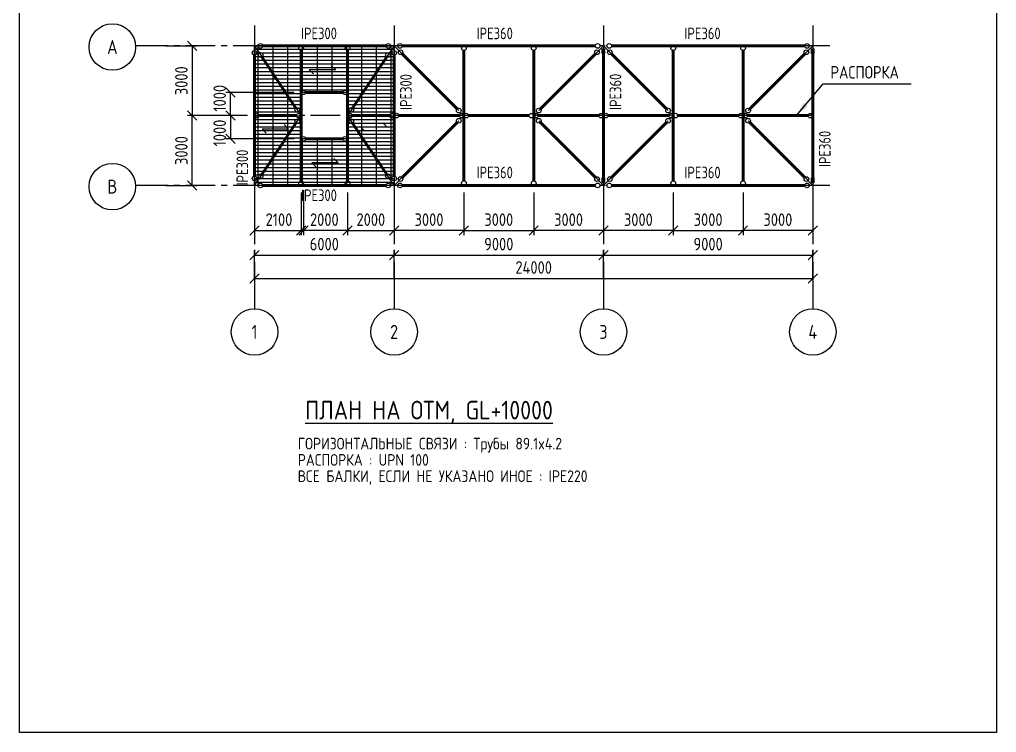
# Model space of a CAD drawing. Header units: millimetres. Extents: x 2309978 to 2584027, y 1315575 to 1485433.
# Drawn here: x 2441784 to 2483784, y 1351380 to 1382026 of the extents above; entities that cross this region are included whole.
import ezdxf
from ezdxf.enums import TextEntityAlignment as Align

# ---------------------------------------------------------------- set-up
doc = ezdxf.new("R2010")
doc.units = ezdxf.units.MM
doc.header["$LTSCALE"] = 40
doc.linetypes.add('CENTER', pattern=[50.8, 31.75, -6.35, 6.35, -6.35])
for name, color, linetype in [('Brace', 30, 'Continuous'), ('center line', 1, 'CENTER'), ('DIM', 2, 'Continuous'), ('dimension', 3, 'Continuous'), ('Girder', 4, 'Continuous'), ('HATCH', 8, 'Continuous'), ('Restrained member', 210, 'Continuous'), ('STEEL MEMBER', 7, 'Continuous'), ('SYMBOL', 3, 'Continuous'), ('text', 2, 'Continuous')]:
    doc.layers.add(name, color=color, linetype=linetype)
doc.styles.add('1-200', font='romans.shx', dxfattribs={"width": 0.82, "height": 500})
doc.styles.add('DIM', font='romans.shx', dxfattribs={"width": 0.8})
doc.styles.add('ROMAND', font='romand.shx', dxfattribs={"width": 0.82})
doc.dimstyles.new('D200', dxfattribs={"dimscale": 200, "dimtxt": 2.7, "dimasz": 2, "dimexe": 1, "dimexo": 1.5, "dimgap": 1, "dimtad": 1, "dimdec": 0, "dimzin": 0, "dimdsep": 46, "dimtxsty": 'Standard', "dimblk": 'OBLIQUE', "dimcen": 0, "dimclrd": 3, "dimclre": 1, "dimclrt": 2, "dimadec": 0, "dimazin": 0, "dimtfac": 1, "dimtdec": 0, "dimtix": 1, "dimtmove": 2, "dimatfit": 3, "dimfxl": 0.5, "dimtolj": 1, "dimtzin": 0, "dimarcsym": 0})

# ---------------------------------------------------------------- blocks, each defined once
blk = doc.blocks.new('_OBLIQUE')
at = {"color": 0, "linetype": 'ByBlock'}
blk.add_line((-0.5, -0.5), (0.5, 0.5), dxfattribs=at)
blk = doc.blocks.new('*D47')
at = {"layer": 'Defpoints', "color": 0, "linetype": 'Continuous', "lineweight": 60, "transparency": 16777216}
for p in [(2475888, 1370897), (2451888, 1370597), (2475888, 1370597)]:
    blk.add_point(p, dxfattribs=at)
at = {"layer": 'DIM', "color": 1, "linetype": 'Continuous', "lineweight": -2, "transparency": 16777216}
for p, q in [((2451888, 1370897), (2451888, 1371097)), ((2475888, 1370897), (2475888, 1371097))]:
    blk.add_line(p, q, dxfattribs=at)
at = {"layer": 'DIM', "color": 3, "linetype": 'Continuous', "lineweight": -2, "transparency": 16777216}
blk.add_line((2451888, 1370897), (2475888, 1370897), dxfattribs=at)
at = {"layer": 'DIM', "color": 3, "linetype": 'Continuous', "lineweight": -2, "transparency": 16777216, "xscale": 400, "yscale": 400, "zscale": 400, "rotation": 180}
blk.add_blockref('_OBLIQUE', (2451888, 1370897), dxfattribs=at)
at = {"layer": 'DIM', "color": 3, "linetype": 'Continuous', "lineweight": -2, "transparency": 16777216, "xscale": 400, "yscale": 400, "zscale": 400}
blk.add_blockref('_OBLIQUE', (2475888, 1370897), dxfattribs=at)
at = {"layer": 'DIM', "color": 2, "linetype": 'Continuous', "lineweight": 0, "transparency": 16777216, "insert": (2463888, 1371367), "char_height": 540, "attachment_point": 5, "style": 'DIM'}
blk.add_mtext('\\A1;24000', dxfattribs=at)
blk = doc.blocks.new('*D42')
at = {"layer": 'Defpoints', "color": 0, "linetype": 'Continuous', "lineweight": 60, "transparency": 16777216}
for p in [(2457888, 1371903), (2451888, 1370597), (2457888, 1370597)]:
    blk.add_point(p, dxfattribs=at)
at = {"layer": 'DIM', "color": 1, "linetype": 'Continuous', "lineweight": -2, "transparency": 16777216}
for p, q in [((2451888, 1370897), (2451888, 1372103)), ((2457888, 1370897), (2457888, 1372103))]:
    blk.add_line(p, q, dxfattribs=at)
at = {"layer": 'DIM', "color": 3, "linetype": 'Continuous', "lineweight": -2, "transparency": 16777216}
blk.add_line((2451888, 1371903), (2457888, 1371903), dxfattribs=at)
at = {"layer": 'DIM', "color": 3, "linetype": 'Continuous', "lineweight": -2, "transparency": 16777216, "xscale": 400, "yscale": 400, "zscale": 400, "rotation": 180}
blk.add_blockref('_OBLIQUE', (2451888, 1371903), dxfattribs=at)
at = {"layer": 'DIM', "color": 3, "linetype": 'Continuous', "lineweight": -2, "transparency": 16777216, "xscale": 400, "yscale": 400, "zscale": 400}
blk.add_blockref('_OBLIQUE', (2457888, 1371903), dxfattribs=at)
at = {"layer": 'DIM', "color": 2, "linetype": 'Continuous', "lineweight": 0, "transparency": 16777216, "insert": (2454888, 1372373), "char_height": 540, "attachment_point": 5, "style": 'DIM'}
blk.add_mtext('\\A1;6000', dxfattribs=at)
blk = doc.blocks.new('*D43')
at = {"layer": 'Defpoints', "color": 0, "linetype": 'Continuous', "lineweight": 60, "transparency": 16777216}
for p in [(2466888, 1371903), (2457888, 1370597), (2466888, 1370597)]:
    blk.add_point(p, dxfattribs=at)
at = {"layer": 'DIM', "color": 1, "linetype": 'Continuous', "lineweight": -2, "transparency": 16777216}
for p, q in [((2457888, 1370897), (2457888, 1372103)), ((2466888, 1370897), (2466888, 1372103))]:
    blk.add_line(p, q, dxfattribs=at)
at = {"layer": 'DIM', "color": 3, "linetype": 'Continuous', "lineweight": -2, "transparency": 16777216}
blk.add_line((2457888, 1371903), (2466888, 1371903), dxfattribs=at)
at = {"layer": 'DIM', "color": 3, "linetype": 'Continuous', "lineweight": -2, "transparency": 16777216, "xscale": 400, "yscale": 400, "zscale": 400, "rotation": 180}
blk.add_blockref('_OBLIQUE', (2457888, 1371903), dxfattribs=at)
at = {"layer": 'DIM', "color": 3, "linetype": 'Continuous', "lineweight": -2, "transparency": 16777216, "xscale": 400, "yscale": 400, "zscale": 400}
blk.add_blockref('_OBLIQUE', (2466888, 1371903), dxfattribs=at)
at = {"layer": 'DIM', "color": 2, "linetype": 'Continuous', "lineweight": 0, "transparency": 16777216, "insert": (2462388, 1372373), "char_height": 540, "attachment_point": 5, "style": 'DIM'}
blk.add_mtext('\\A1;9000', dxfattribs=at)
blk = doc.blocks.new('*D44')
at = {"layer": 'Defpoints', "color": 0, "linetype": 'Continuous', "lineweight": 60, "transparency": 16777216}
for p in [(2475888, 1371903), (2466888, 1370597), (2475888, 1370597)]:
    blk.add_point(p, dxfattribs=at)
at = {"layer": 'DIM', "color": 1, "linetype": 'Continuous', "lineweight": -2, "transparency": 16777216}
for p, q in [((2466888, 1370897), (2466888, 1372103)), ((2475888, 1370897), (2475888, 1372103))]:
    blk.add_line(p, q, dxfattribs=at)
at = {"layer": 'DIM', "color": 3, "linetype": 'Continuous', "lineweight": -2, "transparency": 16777216}
blk.add_line((2466888, 1371903), (2475888, 1371903), dxfattribs=at)
at = {"layer": 'DIM', "color": 3, "linetype": 'Continuous', "lineweight": -2, "transparency": 16777216, "xscale": 400, "yscale": 400, "zscale": 400, "rotation": 180}
blk.add_blockref('_OBLIQUE', (2466888, 1371903), dxfattribs=at)
at = {"layer": 'DIM', "color": 3, "linetype": 'Continuous', "lineweight": -2, "transparency": 16777216, "xscale": 400, "yscale": 400, "zscale": 400}
blk.add_blockref('_OBLIQUE', (2475888, 1371903), dxfattribs=at)
at = {"layer": 'DIM', "color": 2, "linetype": 'Continuous', "lineweight": 0, "transparency": 16777216, "insert": (2471388, 1372373), "char_height": 540, "attachment_point": 5, "style": 'DIM'}
blk.add_mtext('\\A1;9000', dxfattribs=at)
blk = doc.blocks.new('*D58')
at = {"layer": 'Defpoints', "color": 0, "linetype": 'Continuous', "lineweight": 60, "transparency": 16777216}
for p in [(2449212, 1377895), (2451888, 1377895), (2447775, 1374895)]:
    blk.add_point(p, dxfattribs=at)
at = {"layer": 'DIM', "color": 1, "linetype": 'Continuous', "lineweight": -2, "transparency": 16777216}
for p, q in [((2451588, 1377895), (2449012, 1377895)), ((2448075, 1374895), (2449412, 1374895))]:
    blk.add_line(p, q, dxfattribs=at)
at = {"layer": 'DIM', "color": 3, "linetype": 'Continuous', "lineweight": -2, "transparency": 16777216}
blk.add_line((2449212, 1374895), (2449212, 1377895), dxfattribs=at)
at = {"layer": 'DIM', "color": 3, "linetype": 'Continuous', "lineweight": -2, "transparency": 16777216, "xscale": 400, "yscale": 400, "zscale": 400}
for p, rotation in [((2449212, 1377895), 90), ((2449212, 1374895), 270)]:
    blk.add_blockref('_OBLIQUE', p, dxfattribs=dict(at, rotation=rotation))
at = {"layer": 'DIM', "color": 2, "linetype": 'Continuous', "lineweight": 0, "transparency": 16777216, "insert": (2448742, 1376395), "char_height": 540, "attachment_point": 5, "rotation": 90, "style": 'DIM'}
blk.add_mtext('\\A1;3000', dxfattribs=at)
blk = doc.blocks.new('*D56')
at = {"layer": 'Defpoints', "color": 0, "linetype": 'Continuous', "lineweight": 60, "transparency": 16777216}
for p in [(2451888, 1374773), (2453988, 1374995), (2453988, 1372954)]:
    blk.add_point(p, dxfattribs=at)
at = {"layer": 'DIM', "color": 1, "linetype": 'Continuous', "lineweight": -2, "transparency": 16777216}
for p, q in [((2453988, 1374695), (2453988, 1372754)), ((2451888, 1374473), (2451888, 1372754))]:
    blk.add_line(p, q, dxfattribs=at)
at = {"layer": 'DIM', "color": 3, "linetype": 'Continuous', "lineweight": -2, "transparency": 16777216}
blk.add_line((2451888, 1372954), (2453988, 1372954), dxfattribs=at)
at = {"layer": 'DIM', "color": 3, "linetype": 'Continuous', "lineweight": -2, "transparency": 16777216, "xscale": 400, "yscale": 400, "zscale": 400, "rotation": 180}
blk.add_blockref('_OBLIQUE', (2451888, 1372954), dxfattribs=at)
at = {"layer": 'DIM', "color": 3, "linetype": 'Continuous', "lineweight": -2, "transparency": 16777216, "xscale": 400, "yscale": 400, "zscale": 400}
blk.add_blockref('_OBLIQUE', (2453988, 1372954), dxfattribs=at)
at = {"layer": 'DIM', "color": 2, "linetype": 'Continuous', "lineweight": 0, "transparency": 16777216, "insert": (2452938, 1373424), "char_height": 540, "attachment_point": 5, "style": 'DIM'}
blk.add_mtext('\\A1;2100', dxfattribs=at)
blk = doc.blocks.new('*D48')
at = {"layer": 'Defpoints', "color": 0, "linetype": 'Continuous', "lineweight": 60, "transparency": 16777216}
for p in [(2453888, 1374895), (2455888, 1374895), (2453888, 1372954)]:
    blk.add_point(p, dxfattribs=at)
at = {"layer": 'DIM', "color": 1, "linetype": 'Continuous', "lineweight": -2, "transparency": 16777216}
for p, q in [((2453888, 1374595), (2453888, 1372754)), ((2455888, 1374595), (2455888, 1372754))]:
    blk.add_line(p, q, dxfattribs=at)
at = {"layer": 'DIM', "color": 3, "linetype": 'Continuous', "lineweight": -2, "transparency": 16777216}
blk.add_line((2455888, 1372954), (2453888, 1372954), dxfattribs=at)
at = {"layer": 'DIM', "color": 3, "linetype": 'Continuous', "lineweight": -2, "transparency": 16777216, "xscale": 400, "yscale": 400, "zscale": 400, "rotation": 180}
blk.add_blockref('_OBLIQUE', (2453888, 1372954), dxfattribs=at)
at = {"layer": 'DIM', "color": 3, "linetype": 'Continuous', "lineweight": -2, "transparency": 16777216, "xscale": 400, "yscale": 400, "zscale": 400}
blk.add_blockref('_OBLIQUE', (2455888, 1372954), dxfattribs=at)
at = {"layer": 'DIM', "color": 2, "linetype": 'Continuous', "lineweight": 0, "transparency": 16777216, "insert": (2454888, 1373424), "char_height": 540, "attachment_point": 5, "style": 'DIM'}
blk.add_mtext('\\A1;2000', dxfattribs=at)
blk = doc.blocks.new('*D49')
at = {"layer": 'Defpoints', "color": 0, "linetype": 'Continuous', "lineweight": 60, "transparency": 16777216}
for p in [(2455888, 1374895), (2457888, 1374895), (2457888, 1372954)]:
    blk.add_point(p, dxfattribs=at)
at = {"layer": 'DIM', "color": 1, "linetype": 'Continuous', "lineweight": -2, "transparency": 16777216}
for p, q in [((2455888, 1374595), (2455888, 1372754)), ((2457888, 1374595), (2457888, 1372754))]:
    blk.add_line(p, q, dxfattribs=at)
at = {"layer": 'DIM', "color": 3, "linetype": 'Continuous', "lineweight": -2, "transparency": 16777216}
blk.add_line((2455888, 1372954), (2457888, 1372954), dxfattribs=at)
at = {"layer": 'DIM', "color": 3, "linetype": 'Continuous', "lineweight": -2, "transparency": 16777216, "xscale": 400, "yscale": 400, "zscale": 400, "rotation": 180}
blk.add_blockref('_OBLIQUE', (2455888, 1372954), dxfattribs=at)
at = {"layer": 'DIM', "color": 3, "linetype": 'Continuous', "lineweight": -2, "transparency": 16777216, "xscale": 400, "yscale": 400, "zscale": 400}
blk.add_blockref('_OBLIQUE', (2457888, 1372954), dxfattribs=at)
at = {"layer": 'DIM', "color": 2, "linetype": 'Continuous', "lineweight": 0, "transparency": 16777216, "insert": (2456888, 1373424), "char_height": 540, "attachment_point": 5, "style": 'DIM'}
blk.add_mtext('\\A1;2000', dxfattribs=at)
blk = doc.blocks.new('*D50')
at = {"layer": 'Defpoints', "color": 0, "linetype": 'Continuous', "lineweight": 60, "transparency": 16777216}
for p in [(2457888, 1374895), (2460888, 1374895), (2457888, 1372954)]:
    blk.add_point(p, dxfattribs=at)
at = {"layer": 'DIM', "color": 1, "linetype": 'Continuous', "lineweight": -2, "transparency": 16777216}
for p, q in [((2457888, 1374595), (2457888, 1372754)), ((2460888, 1374595), (2460888, 1372754))]:
    blk.add_line(p, q, dxfattribs=at)
at = {"layer": 'DIM', "color": 3, "linetype": 'Continuous', "lineweight": -2, "transparency": 16777216}
blk.add_line((2460888, 1372954), (2457888, 1372954), dxfattribs=at)
at = {"layer": 'DIM', "color": 3, "linetype": 'Continuous', "lineweight": -2, "transparency": 16777216, "xscale": 400, "yscale": 400, "zscale": 400}
for p, rotation in [((2457888, 1372954), 180.0000000004169), ((2460888, 1372954), 4.168665412862538e-10)]:
    blk.add_blockref('_OBLIQUE', p, dxfattribs=dict(at, rotation=rotation))
at = {"layer": 'DIM', "color": 2, "linetype": 'Continuous', "lineweight": 0, "transparency": 16777216, "insert": (2459388, 1373424), "char_height": 540, "attachment_point": 5, "style": 'DIM'}
blk.add_mtext('\\A1;3000', dxfattribs=at)
blk = doc.blocks.new('*D51')
at = {"layer": 'Defpoints', "color": 0, "linetype": 'Continuous', "lineweight": 60, "transparency": 16777216}
for p in [(2460888, 1374895), (2463888, 1374895), (2463888, 1372954)]:
    blk.add_point(p, dxfattribs=at)
at = {"layer": 'DIM', "color": 1, "linetype": 'Continuous', "lineweight": -2, "transparency": 16777216}
for p, q in [((2460888, 1374595), (2460888, 1372754)), ((2463888, 1374595), (2463888, 1372754))]:
    blk.add_line(p, q, dxfattribs=at)
at = {"layer": 'DIM', "color": 3, "linetype": 'Continuous', "lineweight": -2, "transparency": 16777216}
blk.add_line((2460888, 1372954), (2463888, 1372954), dxfattribs=at)
at = {"layer": 'DIM', "color": 3, "linetype": 'Continuous', "lineweight": -2, "transparency": 16777216, "xscale": 400, "yscale": 400, "zscale": 400, "rotation": 180}
blk.add_blockref('_OBLIQUE', (2460888, 1372954), dxfattribs=at)
at = {"layer": 'DIM', "color": 3, "linetype": 'Continuous', "lineweight": -2, "transparency": 16777216, "xscale": 400, "yscale": 400, "zscale": 400}
blk.add_blockref('_OBLIQUE', (2463888, 1372954), dxfattribs=at)
at = {"layer": 'DIM', "color": 2, "linetype": 'Continuous', "lineweight": 0, "transparency": 16777216, "insert": (2462388, 1373424), "char_height": 540, "attachment_point": 5, "style": 'DIM'}
blk.add_mtext('\\A1;3000', dxfattribs=at)
blk = doc.blocks.new('*D52')
at = {"layer": 'Defpoints', "color": 0, "linetype": 'Continuous', "lineweight": 60, "transparency": 16777216}
for p in [(2463888, 1374895), (2466888, 1374895), (2463888, 1372954)]:
    blk.add_point(p, dxfattribs=at)
at = {"layer": 'DIM', "color": 1, "linetype": 'Continuous', "lineweight": -2, "transparency": 16777216}
for p, q in [((2463888, 1374595), (2463888, 1372754)), ((2466888, 1374595), (2466888, 1372754))]:
    blk.add_line(p, q, dxfattribs=at)
at = {"layer": 'DIM', "color": 3, "linetype": 'Continuous', "lineweight": -2, "transparency": 16777216}
blk.add_line((2466888, 1372954), (2463888, 1372954), dxfattribs=at)
at = {"layer": 'DIM', "color": 3, "linetype": 'Continuous', "lineweight": -2, "transparency": 16777216, "xscale": 400, "yscale": 400, "zscale": 400}
for p, rotation in [((2463888, 1372954), 179.9999999995831), ((2466888, 1372954), 359.9999999995831)]:
    blk.add_blockref('_OBLIQUE', p, dxfattribs=dict(at, rotation=rotation))
at = {"layer": 'DIM', "color": 2, "linetype": 'Continuous', "lineweight": 0, "transparency": 16777216, "insert": (2465388, 1373424), "char_height": 540, "attachment_point": 5, "style": 'DIM'}
blk.add_mtext('\\A1;3000', dxfattribs=at)
blk = doc.blocks.new('*D53')
at = {"layer": 'Defpoints', "color": 0, "linetype": 'Continuous', "lineweight": 60, "transparency": 16777216}
for p in [(2466888, 1374895), (2469888, 1374895), (2466888, 1372954)]:
    blk.add_point(p, dxfattribs=at)
at = {"layer": 'DIM', "color": 1, "linetype": 'Continuous', "lineweight": -2, "transparency": 16777216}
for p, q in [((2466888, 1374595), (2466888, 1372754)), ((2469888, 1374595), (2469888, 1372754))]:
    blk.add_line(p, q, dxfattribs=at)
at = {"layer": 'DIM', "color": 3, "linetype": 'Continuous', "lineweight": -2, "transparency": 16777216}
blk.add_line((2469888, 1372954), (2466888, 1372954), dxfattribs=at)
at = {"layer": 'DIM', "color": 3, "linetype": 'Continuous', "lineweight": -2, "transparency": 16777216, "xscale": 400, "yscale": 400, "zscale": 400}
for p, rotation in [((2466888, 1372954), 180.0000000004169), ((2469888, 1372954), 4.168665412862538e-10)]:
    blk.add_blockref('_OBLIQUE', p, dxfattribs=dict(at, rotation=rotation))
at = {"layer": 'DIM', "color": 2, "linetype": 'Continuous', "lineweight": 0, "transparency": 16777216, "insert": (2468388, 1373424), "char_height": 540, "attachment_point": 5, "style": 'DIM'}
blk.add_mtext('\\A1;3000', dxfattribs=at)
blk = doc.blocks.new('*D54')
at = {"layer": 'Defpoints', "color": 0, "linetype": 'Continuous', "lineweight": 60, "transparency": 16777216}
for p in [(2469888, 1374895), (2472888, 1374895), (2472888, 1372954)]:
    blk.add_point(p, dxfattribs=at)
at = {"layer": 'DIM', "color": 1, "linetype": 'Continuous', "lineweight": -2, "transparency": 16777216}
for p, q in [((2469888, 1374595), (2469888, 1372754)), ((2472888, 1374595), (2472888, 1372754))]:
    blk.add_line(p, q, dxfattribs=at)
at = {"layer": 'DIM', "color": 3, "linetype": 'Continuous', "lineweight": -2, "transparency": 16777216}
blk.add_line((2469888, 1372954), (2472888, 1372954), dxfattribs=at)
at = {"layer": 'DIM', "color": 3, "linetype": 'Continuous', "lineweight": -2, "transparency": 16777216, "xscale": 400, "yscale": 400, "zscale": 400, "rotation": 180}
blk.add_blockref('_OBLIQUE', (2469888, 1372954), dxfattribs=at)
at = {"layer": 'DIM', "color": 3, "linetype": 'Continuous', "lineweight": -2, "transparency": 16777216, "xscale": 400, "yscale": 400, "zscale": 400}
blk.add_blockref('_OBLIQUE', (2472888, 1372954), dxfattribs=at)
at = {"layer": 'DIM', "color": 2, "linetype": 'Continuous', "lineweight": 0, "transparency": 16777216, "insert": (2471388, 1373424), "char_height": 540, "attachment_point": 5, "style": 'DIM'}
blk.add_mtext('\\A1;3000', dxfattribs=at)
blk = doc.blocks.new('*D55')
at = {"layer": 'Defpoints', "color": 0, "linetype": 'Continuous', "lineweight": 60, "transparency": 16777216}
for p in [(2472888, 1374895), (2475888, 1374895), (2472888, 1372954)]:
    blk.add_point(p, dxfattribs=at)
at = {"layer": 'DIM', "color": 1, "linetype": 'Continuous', "lineweight": -2, "transparency": 16777216}
for p, q in [((2472888, 1374595), (2472888, 1372754)), ((2475888, 1374595), (2475888, 1372754))]:
    blk.add_line(p, q, dxfattribs=at)
at = {"layer": 'DIM', "color": 3, "linetype": 'Continuous', "lineweight": -2, "transparency": 16777216}
blk.add_line((2475888, 1372954), (2472888, 1372954), dxfattribs=at)
at = {"layer": 'DIM', "color": 3, "linetype": 'Continuous', "lineweight": -2, "transparency": 16777216, "xscale": 400, "yscale": 400, "zscale": 400}
for p, rotation in [((2472888, 1372954), 179.9999999995831), ((2475888, 1372954), 359.9999999995831)]:
    blk.add_blockref('_OBLIQUE', p, dxfattribs=dict(at, rotation=rotation))
at = {"layer": 'DIM', "color": 2, "linetype": 'Continuous', "lineweight": 0, "transparency": 16777216, "insert": (2474388, 1373424), "char_height": 540, "attachment_point": 5, "style": 'DIM'}
blk.add_mtext('\\A1;3000', dxfattribs=at)
blk = doc.blocks.new('*D45')
at = {"layer": 'Defpoints', "color": 0, "linetype": 'Continuous', "lineweight": 60, "transparency": 16777216}
for p in [(2447775, 1380895), (2449212, 1377895), (2451888, 1377895)]:
    blk.add_point(p, dxfattribs=at)
at = {"layer": 'DIM', "color": 1, "linetype": 'Continuous', "lineweight": -2, "transparency": 16777216}
for p, q in [((2448075, 1380895), (2449412, 1380895)), ((2451588, 1377895), (2449012, 1377895))]:
    blk.add_line(p, q, dxfattribs=at)
at = {"layer": 'DIM', "color": 3, "linetype": 'Continuous', "lineweight": -2, "transparency": 16777216}
blk.add_line((2449212, 1380895), (2449212, 1377895), dxfattribs=at)
at = {"layer": 'DIM', "color": 3, "linetype": 'Continuous', "lineweight": -2, "transparency": 16777216, "xscale": 400, "yscale": 400, "zscale": 400}
for p, rotation in [((2449212, 1380895), 90), ((2449212, 1377895), 270)]:
    blk.add_blockref('_OBLIQUE', p, dxfattribs=dict(at, rotation=rotation))
at = {"layer": 'DIM', "color": 2, "linetype": 'Continuous', "lineweight": 0, "transparency": 16777216, "insert": (2448742, 1379395), "char_height": 540, "attachment_point": 5, "rotation": 90, "style": 'DIM'}
blk.add_mtext('\\A1;3000', dxfattribs=at)
blk = doc.blocks.new('*D57')
at = {"layer": 'Defpoints', "color": 0, "linetype": 'Continuous', "lineweight": 60, "transparency": 16777216}
for p in [(2450859, 1378895), (2453888, 1378895), (2451888, 1377895)]:
    blk.add_point(p, dxfattribs=at)
at = {"layer": 'DIM', "color": 1, "linetype": 'Continuous', "lineweight": -2, "transparency": 16777216}
for p, q in [((2453588, 1378895), (2450659, 1378895)), ((2451588, 1377895), (2450659, 1377895))]:
    blk.add_line(p, q, dxfattribs=at)
at = {"layer": 'DIM', "color": 3, "linetype": 'Continuous', "lineweight": -2, "transparency": 16777216}
blk.add_line((2450859, 1377895), (2450859, 1378895), dxfattribs=at)
at = {"layer": 'DIM', "color": 3, "linetype": 'Continuous', "lineweight": -2, "transparency": 16777216, "xscale": 400, "yscale": 400, "zscale": 400}
for p, rotation in [((2450859, 1378895), 90), ((2450859, 1377895), 270)]:
    blk.add_blockref('_OBLIQUE', p, dxfattribs=dict(at, rotation=rotation))
at = {"layer": 'DIM', "color": 2, "linetype": 'Continuous', "lineweight": 0, "transparency": 16777216, "insert": (2450389, 1378642), "char_height": 540, "attachment_point": 5, "rotation": 90, "style": 'DIM'}
blk.add_mtext('\\A1;1000', dxfattribs=at)
blk = doc.blocks.new('*D46')
at = {"layer": 'Defpoints', "color": 0, "linetype": 'Continuous', "lineweight": 60, "transparency": 16777216}
for p in [(2451888, 1377895), (2450859, 1376895), (2453888, 1376895)]:
    blk.add_point(p, dxfattribs=at)
at = {"layer": 'DIM', "color": 1, "linetype": 'Continuous', "lineweight": -2, "transparency": 16777216}
for p, q in [((2451588, 1377895), (2450659, 1377895)), ((2453588, 1376895), (2450659, 1376895))]:
    blk.add_line(p, q, dxfattribs=at)
at = {"layer": 'DIM', "color": 3, "linetype": 'Continuous', "lineweight": -2, "transparency": 16777216}
blk.add_line((2450859, 1377895), (2450859, 1376895), dxfattribs=at)
at = {"layer": 'DIM', "color": 3, "linetype": 'Continuous', "lineweight": -2, "transparency": 16777216, "xscale": 400, "yscale": 400, "zscale": 400}
for p, rotation in [((2450859, 1377895), 90), ((2450859, 1376895), 270)]:
    blk.add_blockref('_OBLIQUE', p, dxfattribs=dict(at, rotation=rotation))
at = {"layer": 'DIM', "color": 2, "linetype": 'Continuous', "lineweight": 0, "transparency": 16777216, "insert": (2450389, 1377148), "char_height": 540, "attachment_point": 5, "rotation": 90, "style": 'DIM'}
blk.add_mtext('\\A1;1000', dxfattribs=at)

msp = doc.modelspace()

# ---------------------------------------------------------------- hatches: boundary and pattern name
at = {"layer": 'Girder', "linetype": 'ByBlock'}
h = msp.add_hatch(dxfattribs=at)
h.set_pattern_fill('GRATE', color=2)
h.set_pattern_definition([(0, (159.8098, -1997.6754), (0, 0.79375), []), (90, (159.8098, -1997.6754), (-3.175, 2e-16), [])])
h.paths.add_polyline_path([(2466838.3, 1380572.7), (2466938.3, 1380572.7), (2466938.3, 1380772.7), (2466838.3, 1380772.7)])
h = msp.add_hatch(dxfattribs=at)
h.set_pattern_fill('GRATE', color=2)
h.set_pattern_definition([(0, (9159.8098, -1997.6754), (0, 0.79375), []), (90, (9159.8098, -1997.6754), (-3.175, 2e-16), [])])
h.paths.add_polyline_path([(2475838.3, 1380572.7), (2475938.3, 1380572.7), (2475938.3, 1380772.7), (2475838.3, 1380772.7)])
h = msp.add_hatch(dxfattribs=at)
h.set_pattern_fill('GRATE', color=2)
h.set_pattern_definition([(0, (159.8098, -7553.6754), (0, 0.79375), []), (90, (159.8098, -7553.6754), (-3.175, 2e-16), [])])
h.paths.add_polyline_path([(2466838.3, 1375016.7), (2466938.3, 1375016.7), (2466938.3, 1375216.7), (2466838.3, 1375216.7)])
h = msp.add_hatch(dxfattribs=at)
h.set_pattern_fill('GRATE', color=2)
h.set_pattern_definition([(0, (9159.8098, -7553.6754), (0, 0.79375), []), (90, (9159.8098, -7553.6754), (-3.175, 2e-16), [])])
h.paths.add_polyline_path([(2475838.3, 1375016.7), (2475938.3, 1375016.7), (2475938.3, 1375216.7), (2475838.3, 1375216.7)])
at = {"layer": 'HATCH', "linetype": 'ByBlock'}
h = msp.add_hatch(dxfattribs=at)
h.set_pattern_fill('GRATE', color=256, scale=200)
h.set_pattern_definition([(0, (20000, -24662.74), (0, 158.75), []), (90, (20000, -24662.74), (-635, 4e-14), [])])
h.paths.add_polyline_path([(2457888.3, 1380894.7), (2451888.3, 1380894.7), (2451888.3, 1374894.7), (2457888.3, 1374894.7)])
h.paths.add_polyline_path([(2455890.6, 1376897), (2453888.3, 1376897), (2453888.3, 1378899.3), (2455890.6, 1378899.3)], flags=16)

# ---------------------------------------------------------------- linework, layer by layer
at = {"layer": 'Brace', "linetype": 'ByBlock', "lineweight": 60}
for p, q in [((2458234, 1380549.1), (2460597.6, 1378185.5)), ((2466542.7, 1380549.1), (2464179, 1378185.5)), ((2467234, 1380549.1), (2469597.6, 1378185.5)), ((2475542.7, 1380549.1), (2473179, 1378185.5)), ((2452205.1, 1380419.6), (2453669.7, 1378222.7)), ((2457569.2, 1380419.6), (2456104.7, 1378222.7)), ((2458234, 1375240.4), (2460597.6, 1377604)), ((2466542.7, 1375240.4), (2464179, 1377604)), ((2467234, 1375240.4), (2469597.6, 1377604)), ((2475542.7, 1375240.4), (2473179, 1377604)), ((2452205.1, 1375369.9), (2453669.7, 1377566.8)), ((2457569.2, 1375369.9), (2456104.7, 1377566.8))]:
    msp.add_line(p, q, dxfattribs=at)
at = {"layer": 'center line', "color": 1}
for p, q in [((2451888.3, 1381772), (2451888.3, 1370597)), ((2457888.3, 1381772), (2457888.3, 1370597)), ((2466888.3, 1381772), (2466888.3, 1370597)), ((2475888.3, 1381772), (2475888.3, 1370597)), ((2476617.1, 1380894.7), (2447775.3, 1380894.7)), ((2475888.3, 1377894.7), (2451888.3, 1377894.7)), ((2476617.1, 1374894.7), (2447775.3, 1374894.7))]:
    msp.add_line(p, q, dxfattribs=at)
at = {"layer": 'center line', "color": 1, "ltscale": 0.5}
for p, q in [((2451888.3, 1380894.7), (2453888.3, 1377894.7)), ((2457886, 1380894.7), (2455886, 1377894.7)), ((2457888.3, 1380894.7), (2460888.3, 1377894.7)), ((2466888.3, 1380894.7), (2463888.3, 1377894.7)), ((2466888.3, 1380894.7), (2469888.3, 1377894.7)), ((2475888.3, 1380894.7), (2472888.3, 1377894.7)), ((2451888.3, 1374894.7), (2453888.3, 1377894.7)), ((2457888.3, 1374894.1), (2455886, 1377894.7)), ((2457888.3, 1374894.7), (2460888.3, 1377894.7)), ((2466888.3, 1374894.7), (2463888.3, 1377894.7)), ((2466888.3, 1374894.7), (2469888.3, 1377894.7)), ((2475888.3, 1374894.7), (2472888.3, 1377894.7))]:
    msp.add_line(p, q, dxfattribs=at)
at = {"layer": 'Defpoints', "linetype": 'ByBlock'}
msp.add_lwpolyline([(2441784.3, 1410780.2), (2483784.3, 1410780.2), (2483784.3, 1351380.2), (2441784.3, 1351380.2)], close=True, dxfattribs=at)
at = {"layer": 'dimension'}
for p, q in [((2447775.3, 1380894.7), (2446774, 1380894.7)), ((2447775.3, 1374894.7), (2446774, 1374894.7)), ((2451888.3, 1370597), (2451888.3, 1369597)), ((2457888.3, 1370597), (2457888.3, 1369597)), ((2466888.3, 1370597), (2466888.3, 1369597)), ((2475888.3, 1370597), (2475888.3, 1369597))]:
    msp.add_line(p, q, dxfattribs=at)
at = {"layer": 'Girder', "linetype": 'ByBlock', "lineweight": 60}
for p, q in [((2452238.3, 1380894.7), (2457538.3, 1380894.7)), ((2453888.3, 1380694.7), (2453888.3, 1375094.7)), ((2455888.3, 1380694.7), (2455888.3, 1375094.7)), ((2458238.3, 1380894.7), (2466538.3, 1380894.7)), ((2460888.3, 1380694.7), (2460888.3, 1375094.7)), ((2463888.3, 1380694.7), (2463888.3, 1375094.7)), ((2466888.3, 1380572.7), (2466888.3, 1375216.7)), ((2475538.3, 1380894.7), (2467238.3, 1380894.7)), ((2469888.3, 1380694.7), (2469888.3, 1375094.7)), ((2472888.3, 1380694.7), (2472888.3, 1375094.7)), ((2475888.3, 1380572.7), (2475888.3, 1375216.7)), ((2451888.3, 1380494.7), (2451888.3, 1375294.7)), ((2457888.3, 1380494.7), (2457888.3, 1375294.7)), ((2454088.3, 1378894.7), (2455686, 1378894.7)), ((2454088.3, 1376894.7), (2455686, 1376894.7)), ((2452238.3, 1374894.7), (2457538.3, 1374894.7)), ((2458238.3, 1374894.7), (2466538.3, 1374894.7)), ((2475538.3, 1374894.7), (2467238.3, 1374894.7))]:
    msp.add_line(p, q, dxfattribs=at)
at = {"layer": 'Girder', "color": 2, "linetype": 'ByBlock'}
for points in [[(2466838.3, 1380772.7), (2466938.3, 1380772.7), (2466938.3, 1380572.7), (2466838.3, 1380572.7)], [(2475838.3, 1380772.7), (2475938.3, 1380772.7), (2475938.3, 1380572.7), (2475838.3, 1380572.7)], [(2466838.3, 1375216.7), (2466938.3, 1375216.7), (2466938.3, 1375016.7), (2466838.3, 1375016.7)], [(2475838.3, 1375216.7), (2475938.3, 1375216.7), (2475938.3, 1375016.7), (2475838.3, 1375016.7)]]:
    msp.add_lwpolyline(points, close=True, dxfattribs=at)
for centre in [(2452138.3, 1380894.7), (2457638.3, 1380894.7), (2458138.3, 1380894.7), (2466638.3, 1380894.7), (2467138.3, 1380894.7), (2475638.3, 1380894.7), (2451888.3, 1380594.7), (2452149.6, 1380502.8), (2453888.3, 1380794.7), (2455888.3, 1380794.7), (2457624.7, 1380502.8), (2457888.3, 1380594.7), (2458163.3, 1380619.8), (2460888.3, 1380794.7), (2463888.3, 1380794.7), (2466613.4, 1380619.8), (2467163.3, 1380619.8), (2469888.3, 1380794.7), (2472888.3, 1380794.7), (2475613.4, 1380619.8), (2453988.3, 1378897), (2455786, 1378897), (2453725.1, 1378139.5), (2456049.2, 1378139.5), (2460668.3, 1378114.8), (2464108.3, 1378114.8), (2469668.3, 1378114.8), (2473108.3, 1378114.8), (2451988.3, 1377894.7), (2453725.1, 1377650), (2453788.4, 1377894.7), (2455988.3, 1377894.7), (2456049.2, 1377650), (2457788.4, 1377894.7), (2457988.3, 1377894.7), (2460668.3, 1377674.7), (2460788.3, 1377893.7), (2460988.3, 1377894.7), (2463788.3, 1377893.7), (2463988.3, 1377894.7), (2464108.3, 1377674.7), (2466788.3, 1377893.7), (2466988.3, 1377894.7), (2469668.3, 1377674.7), (2469788.3, 1377893.7), (2469988.3, 1377894.7), (2472788.3, 1377893.7), (2472988.3, 1377894.7), (2473108.3, 1377674.7), (2475788.3, 1377893.7), (2453988.3, 1376897), (2455786, 1376897), (2451888.3, 1375194.7), (2452149.6, 1375286.7), (2453888.3, 1374994.7), (2455888.3, 1374994.7), (2457624.7, 1375286.7), (2457888.3, 1375194.7), (2458163.3, 1375169.7), (2460888.3, 1374994.7), (2463888.3, 1374994.7), (2466613.4, 1375169.7), (2467163.3, 1375169.7), (2469888.3, 1374994.7), (2472888.3, 1374994.7), (2475613.4, 1375169.7), (2452138.3, 1374894.7), (2457638.3, 1374894.7), (2458138.3, 1374894.7), (2466638.3, 1374894.7), (2467138.3, 1374894.7), (2475638.3, 1374894.7)]:
    msp.add_circle(centre, 100, dxfattribs=at)
at = {"layer": 'HATCH', "color": 2, "linetype": 'ByBlock'}
for p, q in [((2455377.2, 1379866.2), (2454242.6, 1379866.2)), ((2454242.6, 1379866.2), (2454416.3, 1379692.5)), ((2455188.9, 1380054.6), (2455377.2, 1379866.2)), ((2453349.4, 1377319.8), (2452214.7, 1377319.8)), ((2452214.7, 1377319.8), (2452388.4, 1377146.1)), ((2453161, 1377508.2), (2453349.4, 1377319.8)), ((2457593.3, 1377400.3), (2456458.6, 1377400.3)), ((2456458.6, 1377400.3), (2456632.3, 1377226.6)), ((2457405, 1377588.7), (2457593.3, 1377400.3)), ((2455296.4, 1376058.6), (2455484.8, 1375870.2)), ((2455484.8, 1375870.2), (2454350.1, 1375870.2)), ((2454350.1, 1375870.2), (2454523.8, 1375696.5))]:
    msp.add_line(p, q, dxfattribs=at)
at = {"layer": 'HATCH', "linetype": 'ByBlock'}
for points in [[(2451888.3, 1380894.7), (2457888.3, 1380894.7), (2457888.3, 1374894.7), (2451888.3, 1374894.7)], [(2453888.3, 1378899.3), (2455890.6, 1378899.3), (2455890.6, 1376897), (2453888.3, 1376897)]]:
    msp.add_lwpolyline(points, close=True, dxfattribs=at)
at = {"layer": 'Restrained member', "linetype": 'ByBlock', "lineweight": 60}
for p, q in [((2452088.3, 1377894.7), (2453686, 1377894.7)), ((2456088.3, 1377894.7), (2457686, 1377894.7)), ((2458088.3, 1377894.7), (2460688.3, 1377894.7)), ((2461088.3, 1377894.7), (2463688.3, 1377894.7)), ((2464088.3, 1377894.7), (2466688.3, 1377894.7)), ((2467088.3, 1377894.7), (2469688.3, 1377894.7)), ((2470088.3, 1377894.7), (2472688.3, 1377894.7)), ((2473088.3, 1377894.7), (2475688.3, 1377894.7))]:
    msp.add_line(p, q, dxfattribs=at)
at = {"layer": 'SYMBOL'}
for centre in [(2445775.3, 1380844.7), (2445775.3, 1374844.7), (2451888.3, 1368597), (2457888.3, 1368597), (2466888.3, 1368597), (2475888.3, 1368597)]:
    msp.add_circle(centre, 1000, dxfattribs=at)

# ---------------------------------------------------------------- texts
at = {"layer": 'STEEL MEMBER', "linetype": 'ByBlock', "style": '1-200', "width": 0.75}
for s, p in [('IPE300', (2453890.7, 1381180.1)), ('IPE360', (2461439.1, 1381180.1)), ('IPE360', (2470372.1, 1381180.1)), ('IPE360', (2461439.1, 1375201.8)), ('IPE360', (2470372.1, 1375201.8)), ('IPE300', (2453890.7, 1374224.1))]:
    msp.add_text(s, height=500, dxfattribs=at).set_placement(p)
for s, p in [('IPE300', (2458646.7, 1378142.9)), ('IPE360', (2467655.2, 1378142.9)), ('IPE360', (2476655.2, 1375688.7)), ('IPE300', (2451611.1, 1374894.7))]:
    msp.add_text(s, height=500, rotation=90, dxfattribs=at).set_placement(p)
at = {"layer": 'STEEL MEMBER', "style": '1-200', "width": 0.82}
for s, p in [('ГОРИЗОНТАЛЬНЫЕ СВЯЗИ : Трубы 89.1x4.2', (2453743.7, 1363546.7)), ('РАСПОРКА : UPN 100', (2453743.7, 1362846.7)), ('ВСЕ БАЛКИ, ЕСЛИ НЕ УКАЗАНО ИНОЕ : IPE220', (2453743.7, 1362146.7))]:
    msp.add_text(s, height=500, dxfattribs=at).set_placement(p)
at = {"layer": 'SYMBOL', "color": 2, "linetype": 'Continuous', "style": 'DIM', "width": 0.8}
for s, p in [('A', (2445775.3, 1380844.7)), ('B', (2445775.3, 1374844.7)), ('1', (2451888.3, 1368597)), ('2', (2457888.3, 1368597)), ('3', (2466888.3, 1368597)), ('4', (2475888.3, 1368597))]:
    msp.add_text(s, height=600, dxfattribs=at).set_placement(p, align=Align.MIDDLE_CENTER)
at = {"layer": 'text', "ltscale": 100, "style": 'DIM', "width": 0.8}
msp.add_text('РАСПОРКА', height=540, dxfattribs=at).set_placement((2476645.5, 1379488.4))
at = {"layer": 'text', "color": 2, "ltscale": 30, "style": 'ROMAND', "width": 0.82}
msp.add_text('%%UПЛАН НА ОТМ, GL+10000', height=800, dxfattribs=at).set_placement((2454064.4, 1364836.8))

# ---------------------------------------------------------------- dimensions: what is measured, and where the dimension line sits
at = {"layer": 'DIM', "color": 1, "linetype": 'Continuous', "lineweight": 0}
for base, p1, p2, angle, picture, middle in [((2449212.3, 1377894.7), (2447775.3, 1380894.7), (2451888.3, 1377894.7), 270, '*D45', (2448742.3, 1379394.7)), ((2449212.3, 1377894.7), (2447775.3, 1374894.7), (2451888.3, 1377894.7), 90, '*D58', (2448742.3, 1376394.7)), ((2453888.3, 1372953.8), (2455888.3, 1374894.7), (2453888.3, 1374894.6), 180, '*D48', (2454888.3, 1373423.8)), ((2457888.3, 1372953.8), (2460888.3, 1374894.7), (2457888.3, 1374894.6), 180, '*D50', (2459388.3, 1373423.8)), ((2463888.3, 1372953.8), (2460888.3, 1374894.7), (2463888.3, 1374894.6), 0, '*D51', (2462388.3, 1373423.8)), ((2463888.3, 1372953.8), (2466888.3, 1374894.7), (2463888.3, 1374894.6), 180, '*D52', (2465388.3, 1373423.8)), ((2466888.3, 1372953.8), (2469888.3, 1374894.7), (2466888.3, 1374894.6), 180, '*D53', (2468388.3, 1373423.8)), ((2472888.3, 1372953.8), (2469888.3, 1374894.7), (2472888.3, 1374894.6), 0, '*D54', (2471388.3, 1373423.8)), ((2472888.3, 1372953.8), (2475888.3, 1374894.7), (2472888.3, 1374894.6), 180, '*D55', (2474388.3, 1373423.8))]:
    dim = msp.add_linear_dim(base=base, p1=p1, p2=p2, angle=angle, dimstyle='D200', override={"dimtxsty": 'DIM'}, dxfattribs=at)
    dim.commit()
    dim.dimension.update_dxf_attribs({"geometry": picture, "text_midpoint": middle})
for base, p2, angle, picture, middle in [((2450859.3, 1378894.7), (2453888.3, 1378894.7), 90, '*D57', (2450389.3, 1378641.7)), ((2450859.3, 1376894.7), (2453888.3, 1376894.7), 270, '*D46', (2450389.3, 1377147.8))]:
    dim = msp.add_linear_dim(base=base, p1=(2451888.3, 1377894.7), p2=p2, angle=angle, dimstyle='D200', override={"dimtxsty": 'DIM'}, dxfattribs=at)
    dim.commit()
    dim.dimension.update_dxf_attribs({"geometry": picture, "text_midpoint": middle, "dimtype": 160})
for base, p1, p2, picture, middle in [((2453988.3, 1372953.8), (2451888.3, 1374772.7), (2453988.3, 1374994.7), '*D56', (2452938.3, 1373423.8)), ((2457888.3, 1372953.8), (2455888.3, 1374894.7), (2457888.3, 1374894.6), '*D49', (2456888.3, 1373423.8)), ((2457888.3, 1371902.8), (2451888.3, 1370597), (2457888.3, 1370597), '*D42', (2454888.3, 1372372.8)), ((2466888.3, 1371902.8), (2457888.3, 1370597), (2466888.3, 1370597), '*D43', (2462388.3, 1372372.8)), ((2475888.3, 1371902.8), (2466888.3, 1370597), (2475888.3, 1370597), '*D44', (2471388.3, 1372372.8)), ((2475888.3, 1370897), (2451888.3, 1370597), (2475888.3, 1370597), '*D47', (2463888.3, 1371367))]:
    dim = msp.add_linear_dim(base=base, p1=p1, p2=p2, dimstyle='D200', override={"dimtxsty": 'DIM'}, dxfattribs=at)
    dim.commit()
    dim.dimension.update_dxf_attribs({"geometry": picture, "text_midpoint": middle})

# ---------------------------------------------------------------- leaders
at = {"layer": 'DIM', "color": 1, "linetype": 'Continuous', "lineweight": 0, "ltscale": 30}
msp.add_leader([(2475180.6, 1377894.7), (2476337.3, 1379263.7), (2480120, 1379263.7)], dimstyle='D200', override={"dimasz": 3.1}, dxfattribs=at)

doc.saveas('drawing.dxf')
